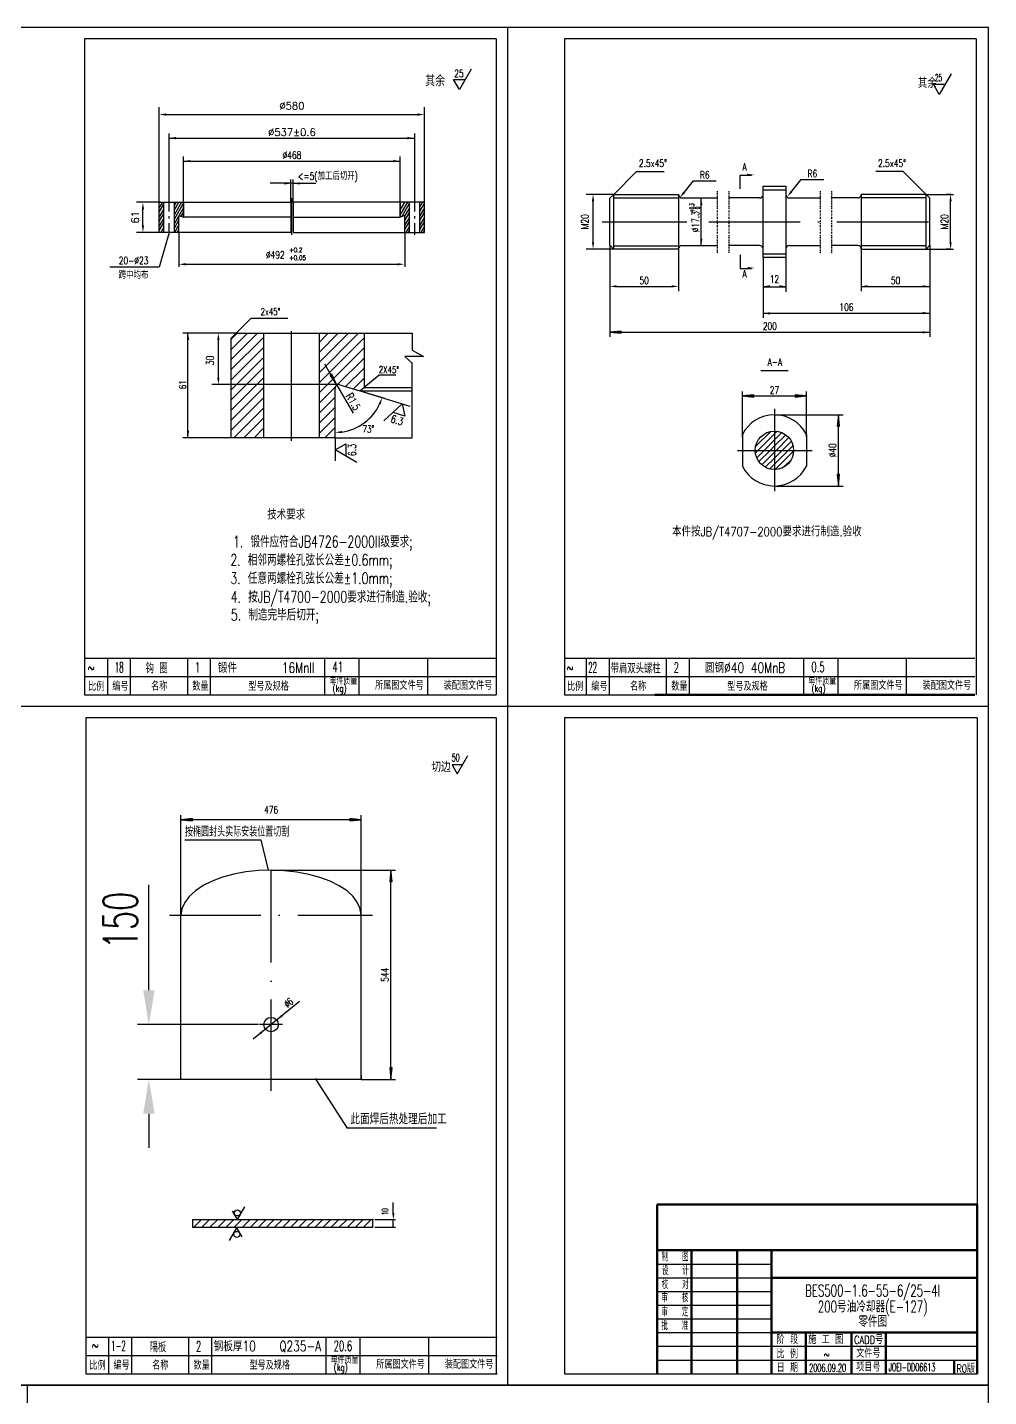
# Model space of a CAD drawing. Extents: x 1146 to 4564, y 131 to 1670.
# Drawn here: x 2790 to 3210, y 1071 to 1670 of the extents above; entities that cross this region are included whole.
import ezdxf
from ezdxf.enums import TextEntityAlignment as Align

# ---------------------------------------------------------------- set-up
doc = ezdxf.new("R2010")
doc.units = 0
doc.header["$LTSCALE"] = 2
doc.header["$MEASUREMENT"] = 0
for name, pattern in [('ACAD_ISO04W100', [30.5, 24, -3, 0.5, -3]), ('CENTER', [6.25, 5, -0.5, 0.25, -0.5]), ('DASHDOT-S', [14, 10, -2, 0, -2]), ('DIVIDE2', [0.625, 0.25, -0.125, 0, -0.125, 0, -0.125])]:
    doc.linetypes.add(name, pattern=pattern)
doc.layers.get('0').update_dxf_attribs({"linetype": 'CONTINUOUS'})
doc.layers.get('DEFPOINTS').update_dxf_attribs({"linetype": 'CONTINUOUS'})
for name, color, linetype in [('1', 2, 'CONTINUOUS'), ('2', 4, 'CONTINUOUS'), ('4', 2, 'CENTER'), ('文字', 7, 'CONTINUOUS'), ('文字层', 7, 'CONTINUOUS'), ('粗线', 3, 'CONTINUOUS'), ('细线', 7, 'CONTINUOUS')]:
    doc.layers.add(name, color=color, linetype=linetype)
doc.layers.add('粗线层', color=3, linetype='CONTINUOUS', lineweight=50)
doc.styles.add('HZ', font='TXT.shx', dxfattribs={"width": 0.65, "bigfont": 'HZTXT.shx'})
doc.styles.add('HZTXT', font='txt.shx', dxfattribs={"bigfont": 'hztxt'})
doc.styles.add('ROMANS', font='romans', dxfattribs={"width": 0.6})
doc.styles.get("Standard").update_dxf_attribs({"font": 'txt.shx', "width": 0.65})
doc.dimstyles.get("Standard").update_dxf_attribs({"dimscale": 5, "dimtxt": 3, "dimasz": 3, "dimexe": 1, "dimexo": 0, "dimgap": 1, "dimtad": 1, "dimdec": 0, "dimzin": 0, "dimdsep": 46, "dimtxsty": 'HZ', "dimcen": 0.09, "dimadec": 0, "dimazin": 0, "dimtfac": 1, "dimtdec": 0, "dimtofl": 0, "dimtmove": 0, "dimatfit": 3, "dimfxl": 0, "dimtolj": 1, "dimtzin": 0, "dimarcsym": 0})

# ---------------------------------------------------------------- blocks, each defined once
blk = doc.blocks.new('*D2')
at = {"color": 0, "linetype": 'Continuous', "lineweight": -2}
for p, q in [((2842.84, 1248.79), (2842.84, 1294.91)), ((2890.72, 1233.79), (2837.84, 1233.79)), ((2856.88, 1209.8), (2837.84, 1209.8)), ((2842.84, 1194.8), (2842.84, 1179.8))]:
    blk.add_line(p, q, dxfattribs=at)
at = {"color": 0, "linetype": 'Continuous'}
for points in [[(2840.34, 1248.79), (2845.34, 1248.79), (2842.84, 1233.79)], [(2840.34, 1194.8), (2845.34, 1194.8), (2842.84, 1209.8)]]:
    blk.add_solid(points, dxfattribs=at)
at = {"layer": 'DEFPOINTS', "color": 0, "linetype": 'Continuous'}
for p in [(2842.84, 1233.79), (2890.72, 1233.79), (2856.88, 1209.8)]:
    blk.add_point(p, dxfattribs=at)
at = {"color": 0, "linetype": 'Continuous', "insert": (2830.34, 1279.35), "char_height": 15, "attachment_point": 5, "rotation": 90, "style": 'HZ'}
blk.add_mtext('\\A1;150', dxfattribs=at)

msp = doc.modelspace()

# ---------------------------------------------------------------- linework, layer by layer
at = {"color": 7, "linetype": 'Continuous'}
for p, q in [((3210.19, 1670.03), (2369.19, 1670.03)), ((2999.69, 1670.03), (2999.69, 1076.03)), ((3210.19, 1076.03), (3210.19, 1670.03)), ((3076.97, 1597.82), (3081.15, 1602.94)), ((3124.07, 1598.35), (3128.25, 1603.47)), ((2936.92, 1512.45), (2943.61, 1518.06)), ((2943.61, 1518.06), (2950.91, 1518.06)), ((3108.26, 1486.61), (3114.89, 1493.23)), ((3109.3, 1484.99), (3116.5, 1492.2)), ((3116.5, 1492.2), (3117.62, 1493.32)), ((3116.5, 1489.55), (3119.71, 1492.76)), ((3116.5, 1486.9), (3121.42, 1491.81)), ((3111.95, 1484.99), (3116.5, 1489.55)), ((3114.6, 1484.99), (3116.5, 1486.9)), ((3117.25, 1484.99), (3122.81, 1490.55)), ((3119.9, 1484.99), (3123.9, 1488.98)), ((3122.56, 1484.99), (3124.64, 1487.08)), ((3108.18, 1483.87), (3109.3, 1484.99)), ((3108.74, 1481.78), (3111.95, 1484.99)), ((3109.69, 1480.08), (3114.6, 1484.99)), ((3110.95, 1478.69), (3116.5, 1484.24)), ((3112.51, 1477.6), (3116.5, 1481.59)), ((3116.5, 1484.24), (3117.25, 1484.99)), ((3116.5, 1481.59), (3119.9, 1484.99)), ((3116.5, 1478.94), (3122.56, 1484.99)), ((3116.81, 1476.6), (3124.9, 1484.68)), ((3120.43, 1477.57), (3123.93, 1481.06)), ((3114.42, 1476.85), (3116.5, 1478.94)), ((2394.19, 1373.03), (3210.19, 1373.03)), ((2982.25, 1351.28), (2977.75, 1343.49)), ((2982.25, 1351.28), (2977.75, 1343.49)), ((2982.25, 1351.28), (2977.75, 1343.49)), ((2980, 1347.39), (2975.5, 1347.39)), ((2980, 1347.39), (2975.5, 1347.39)), ((2980, 1347.39), (2975.5, 1347.39)), ((2975.5, 1347.39), (2977.75, 1343.49)), ((2975.5, 1347.39), (2977.75, 1343.49)), ((2975.5, 1347.39), (2977.75, 1343.49)), ((2858.63, 1314.59), (2891.8, 1314.59)), ((2891.8, 1314.59), (2894.99, 1301.27)), ((2908.73, 1243.86), (2888.5, 1227.47)), ((2896.21, 1233.79), (2896.39, 1233.79)), ((2896.3, 1233.7), (2896.3, 1233.88)), ((2915.56, 1210.26), (2929.64, 1188.52)), ((2968.7, 1188.52), (2929.64, 1188.52)), ((2879.25, 1152.34), (2881.5, 1148.44)), ((2884.71, 1154), (2881.5, 1148.44)), ((2862.5, 1145.1), (2865.88, 1148.47)), ((2866.04, 1145.1), (2869.41, 1148.47)), ((2869.57, 1145.1), (2872.95, 1148.47)), ((2873.11, 1145.1), (2876.48, 1148.47)), ((2876.64, 1145.1), (2880.02, 1148.47)), ((2878.16, 1139.34), (2881.37, 1144.9)), ((2880.18, 1145.1), (2883.56, 1148.47)), ((2883.62, 1141), (2881.37, 1144.9)), ((2883.72, 1145.1), (2887.09, 1148.47)), ((2887.25, 1145.1), (2890.63, 1148.47)), ((2890.79, 1145.1), (2894.16, 1148.47)), ((2894.32, 1145.1), (2897.7, 1148.47)), ((2897.86, 1145.1), (2901.23, 1148.47)), ((2901.39, 1145.1), (2904.77, 1148.47)), ((2904.93, 1145.1), (2908.3, 1148.47)), ((2908.46, 1145.1), (2911.84, 1148.47)), ((2912, 1145.1), (2915.38, 1148.47)), ((2915.54, 1145.1), (2918.91, 1148.47)), ((2919.07, 1145.1), (2922.45, 1148.47)), ((2922.61, 1145.1), (2925.98, 1148.47)), ((2926.14, 1145.1), (2929.52, 1148.47)), ((2929.68, 1145.1), (2933.05, 1148.47)), ((2933.21, 1145.1), (2936.59, 1148.47)), ((2936.75, 1145.1), (2940.12, 1148.47)), ((2940.28, 1145.1), (2940.76, 1145.58)), ((3065.19, 1129.03), (3115.19, 1129.03)), ((3065.19, 1123.03), (3115.19, 1123.03)), ((3065.19, 1117.03), (3115.19, 1117.03)), ((3065.19, 1111.03), (3115.19, 1111.03)), ((3065.19, 1105.03), (3115.19, 1105.03)), ((3065.19, 1099.03), (3115.19, 1099.03)), ((3065.19, 1093.03), (3100.19, 1093.03)), ((3100.19, 1093.03), (3205.19, 1093.03)), ((3065.19, 1087.03), (3205.19, 1087.03)), ((3210.19, 1076.03), (2369.19, 1076.03)), ((2369.19, 1076.03), (3210.19, 1076.03)), ((3210.19, 482.03), (3210.19, 1076.03))]:
    msp.add_line(p, q, dxfattribs=at)
at = {"color": 3, "linetype": 'Continuous'}
for p, q in [((2994.69, 1665.03), (2814.69, 1665.03)), ((2994.69, 1665.03), (2994.69, 1378.03)), ((3204.69, 1665.03), (3024.69, 1665.03)), ((2994.69, 1368.03), (2815.19, 1368.03)), ((2994.69, 1368.03), (2815.19, 1368.03)), ((2994.69, 1368.03), (2994.69, 1081.03)), ((3205.19, 1368.03), (3024.69, 1368.03)), ((3205.19, 1368.03), (3024.69, 1368.03)), ((2789.69, 1061.03), (2789.69, 1076.03))]:
    msp.add_line(p, q, dxfattribs=at)
at = {"color": 0, "linetype": 'ByBlock'}
for p, q in [((2850.34, 1631.9), (2960.34, 1631.9)), ((3037.15, 1576.03), (3037.15, 1593.95)), ((3193.68, 1596.95), (3191.55, 1596.95)), ((3193.55, 1576.03), (3193.55, 1593.95)), ((2840.23, 1583.36), (2840.23, 1590.42)), ((3193.68, 1573.03), (3191.55, 1573.03)), ((2859.05, 1566.39), (2951.63, 1566.39)), ((3047.51, 1556.73), (3071.51, 1556.73)), ((2873.24, 1516.82), (2873.24, 1533.27)), ((2949.77, 1154.1), (2949.77, 1155.97)), ((2949.77, 1154.1), (2949.77, 1155.97)), ((2949.77, 1151.29), (2949.77, 1154.1)), ((2941.7, 1148.47), (2950.71, 1148.47)), ((2941.7, 1145.1), (2950.71, 1145.1)), ((2949.77, 1145.1), (2949.77, 1148.47))]:
    msp.add_line(p, q, dxfattribs=at)
at = {"color": 1, "linetype": 'ACAD_ISO04W100'}
for p, q in [((2905.41, 1579.34), (2905.41, 1595.28)), ((2905.28, 1489.2), (2905.28, 1539.49))]:
    msp.add_line(p, q, dxfattribs=at)
at = {"color": 1, "linetype": 'DASHDOT-S', "ltscale": 2}
for p, q in [((3041.2, 1584.99), (3078.18, 1584.99)), ((3087.74, 1584.99), (3186.5, 1584.99)), ((3116.5, 1503.09), (3116.5, 1467.11)), ((3100.38, 1484.99), (3132.96, 1484.99)), ((2896.3, 1204.8), (2896.3, 1306.31)), ((2851.88, 1281.61), (2940.72, 1281.61))]:
    msp.add_line(p, q, dxfattribs=at)
at = {"color": 0}
for p, q in [((2878.88, 1524.73), (2890.35, 1536.2)), ((2878.88, 1529.15), (2885.93, 1536.2)), ((2878.88, 1533.57), (2881.51, 1536.2)), ((2878.88, 1520.31), (2893.14, 1534.57)), ((2917.43, 1519.08), (2934.54, 1536.2)), ((2917.43, 1532.34), (2921.29, 1536.2)), ((2917.43, 1527.92), (2925.71, 1536.2)), ((2917.43, 1523.5), (2930.12, 1536.2)), ((2917.43, 1514.66), (2936.96, 1534.2)), ((2878.88, 1515.89), (2893.14, 1530.15)), ((2917.43, 1510.24), (2936.96, 1529.78)), ((2878.88, 1511.47), (2893.14, 1525.73)), ((2925.21, 1513.6), (2936.96, 1525.36)), ((2878.88, 1507.05), (2893.14, 1521.31)), ((2878.88, 1502.63), (2893.14, 1516.89)), ((2928.92, 1512.89), (2936.96, 1520.94)), ((2932.3, 1511.86), (2936.96, 1516.52)), ((2878.88, 1498.21), (2893.14, 1512.47)), ((2917.43, 1505.82), (2924.44, 1512.83)), ((2878.88, 1493.79), (2893.14, 1508.05)), ((2880.03, 1490.52), (2893.14, 1503.63)), ((2917.43, 1501.4), (2924.29, 1508.27)), ((2917.43, 1496.98), (2924.29, 1503.85)), ((2884.44, 1490.52), (2893.14, 1499.21)), ((2917.43, 1492.56), (2924.29, 1499.43)), ((2888.86, 1490.52), (2893.14, 1494.79)), ((2919.8, 1490.52), (2924.29, 1495.01))]:
    msp.add_line(p, q, dxfattribs=at)
at = {"color": 4, "linetype": 'Continuous'}
for p, q in [((2861.92, 1148.47), (2940.76, 1148.47)), ((2861.92, 1148.47), (2861.92, 1145.1)), ((2861.92, 1145.1), (2940.76, 1145.1)), ((2940.76, 1145.1), (2940.76, 1148.47))]:
    msp.add_line(p, q, dxfattribs=at)
msp.add_circle((2896.3, 1233.79), 3.15, dxfattribs=at)
at = {"color": 7, "linetype": 'Continuous'}
for centre in [(2881.56, 1151.39), (2881.31, 1141.96)]:
    msp.add_circle(centre, 1.34, dxfattribs=at)
at = {"color": 0, "linetype": 'ByBlock'}
msp.add_arc((2924.29, 1514.31), 21.51, 277.99847, 335.00476, dxfattribs=at)
at = {"color": 4, "linetype": 'Continuous'}
msp.add_point((2940.76, 1148.47), dxfattribs=at)
msp.add_point((2940.76, 1148.47), dxfattribs=at)
at = {"color": 0, "linetype": 'ByBlock'}
for points in [[(2850.34, 1632.4), (2850.34, 1631.4), (2847.34, 1631.9)], [(2960.34, 1632.4), (2960.34, 1631.4), (2963.34, 1631.9)], [(2854.64, 1622.09), (2854.64, 1621.09), (2851.64, 1621.59)], [(2955.93, 1622.09), (2955.93, 1621.09), (2958.93, 1621.59)], [(2860.99, 1612.01), (2860.99, 1611.01), (2857.99, 1611.51)], [(2949.72, 1612.01), (2949.72, 1611.01), (2952.72, 1611.51)], [(3104.66, 1606), (3104.66, 1605), (3107.66, 1605.5)], [(2902.05, 1602.27), (2902.05, 1601.27), (2905.05, 1601.77)], [(2908.83, 1602.27), (2908.83, 1601.27), (2905.83, 1601.77)], [(2839.73, 1590.42), (2840.73, 1590.42), (2840.23, 1593.42)], [(3036.65, 1593.95), (3037.65, 1593.95), (3037.15, 1596.95)], [(3084.01, 1592.11), (3085.01, 1592.11), (3084.51, 1595.11)], [(3193.05, 1593.95), (3194.05, 1593.95), (3193.55, 1596.95)], [(2839.73, 1583.36), (2840.73, 1583.36), (2840.23, 1580.36)], [(3036.65, 1576.03), (3037.65, 1576.03), (3037.15, 1573.03)], [(3084.01, 1577.6), (3085.01, 1577.6), (3084.51, 1574.6)], [(3193.05, 1576.03), (3194.05, 1576.03), (3193.55, 1573.03)], [(2859.05, 1566.89), (2859.05, 1565.89), (2856.05, 1566.39)], [(2951.63, 1566.89), (2951.63, 1565.89), (2954.63, 1566.39)], [(3104.8, 1565.25), (3104.8, 1564.25), (3107.8, 1564.75)], [(3047.51, 1557.23), (3047.51, 1556.23), (3044.51, 1556.73)], [(3071.51, 1557.23), (3071.51, 1556.23), (3074.51, 1556.73)], [(3114.48, 1557.23), (3114.48, 1556.23), (3111.48, 1556.73)], [(3118.61, 1557.23), (3118.61, 1556.23), (3121.61, 1556.73)], [(3157.24, 1557.23), (3157.24, 1556.23), (3154.24, 1556.73)], [(3181.37, 1557.23), (3181.37, 1556.23), (3184.37, 1556.73)], [(3181.37, 1545.53), (3181.37, 1544.53), (3184.37, 1545.03)], [(3114.48, 1545.4), (3114.48, 1544.4), (3111.48, 1544.9)], [(2859.48, 1533.27), (2860.48, 1533.27), (2859.98, 1536.27)], [(2872.74, 1533.27), (2873.74, 1533.27), (2873.24, 1536.27)], [(3181.24, 1537.12), (3181.24, 1536.12), (3184.24, 1536.62)], [(2872.74, 1516.82), (2873.74, 1516.82), (2873.24, 1513.82)], [(2943.32, 1505.4), (2944.25, 1505.04), (2944.86, 1508.02)], [(2859.48, 1493.65), (2860.48, 1493.65), (2859.98, 1490.65)], [(2927.32, 1492.51), (2927.25, 1493.51), (2924.29, 1492.8)], [(2949.3, 1151.29), (2950.24, 1151.29), (2949.77, 1148.47)]]:
    msp.add_solid(points, dxfattribs=at)
at = {"color": 7, "linetype": 'Continuous'}
for points in [[(3077.36, 1597.51), (3075.07, 1595.5), (3076.58, 1598.14)], [(3124.46, 1598.03), (3122.17, 1596.03), (3123.68, 1598.67)], [(2900.76, 1238.05), (2901.39, 1237.27), (2898.74, 1235.77)], [(2891.83, 1229.53), (2891.2, 1230.3), (2893.85, 1231.8)]]:
    msp.add_solid(points, dxfattribs=at)
at = {"layer": '1'}
for p, q in [((2976.1, 1647.3), (2981.27, 1647.3)), ((2978.68, 1642.82), (2976.1, 1647.3)), ((2983.86, 1651.78), (2978.68, 1642.82)), ((3193.77, 1649.64), (3188.59, 1640.68)), ((3186.01, 1645.16), (3191.18, 1645.16)), ((3188.59, 1640.68), (3186.01, 1645.16)), ((3046.2, 1596.99), (3056.2, 1606.99)), ((3056.2, 1606.99), (3068.2, 1606.99)), ((3101.5, 1605.39), (3106.5, 1605.39)), ((3172.8, 1606.99), (3160.8, 1606.99)), ((3182.8, 1596.99), (3172.8, 1606.99)), ((3081.01, 1602.92), (3091.01, 1602.92)), ((3128.11, 1603.44), (3138.11, 1603.44)), ((3046.2, 1596.99), (3034.2, 1596.99)), ((3046.2, 1595.49), (3074.5, 1595.49)), ((3076.5, 1595.39), (3086.5, 1595.39)), ((3084.5, 1574.59), (3084.5, 1595.39)), ((3182.8, 1595.49), (3154.5, 1595.49)), ((3182.8, 1596.99), (3194.8, 1596.99)), ((3091.5, 1585.49), (3091.5, 1584.99)), ((3091.5, 1584.49), (3091.5, 1583.99)), ((3096.5, 1585.49), (3096.5, 1584.99)), ((3096.5, 1584.49), (3096.5, 1583.99)), ((3136.5, 1585.49), (3136.5, 1584.99)), ((3136.5, 1584.49), (3136.5, 1583.99)), ((3141.5, 1585.49), (3141.5, 1584.99)), ((3141.5, 1584.49), (3141.5, 1583.99)), ((3046.2, 1572.99), (3034.2, 1572.99)), ((3044.5, 1574.69), (3044.5, 1534.69)), ((3044.5, 1574.69), (3044.5, 1554.69)), ((3046.2, 1574.49), (3074.5, 1574.49)), ((3074.5, 1574.69), (3074.5, 1554.69)), ((3076.5, 1574.59), (3086.5, 1574.59)), ((3111.5, 1569.39), (3111.5, 1542.99)), ((3111.5, 1569.39), (3111.5, 1554.39)), ((3121.5, 1569.39), (3121.5, 1554.39)), ((3154.5, 1574.69), (3154.5, 1554.69)), ((3182.8, 1574.49), (3154.5, 1574.49)), ((3182.8, 1572.99), (3194.8, 1572.99)), ((3184.5, 1574.69), (3184.5, 1534.69)), ((3184.5, 1574.69), (3184.5, 1554.69)), ((3184.5, 1572.99), (3184.5, 1542.99)), ((3101.5, 1564.59), (3106.5, 1564.59)), ((3111.5, 1556.52), (3121.5, 1556.52)), ((3154.5, 1556.69), (3184.5, 1556.69)), ((2880.99, 1536.2), (2887.61, 1542.82)), ((2887.61, 1542.82), (2903.64, 1542.82)), ((3111.5, 1544.99), (3184.5, 1544.99)), ((2880.99, 1536.2), (2857.76, 1536.2)), ((2859.87, 1490.52), (2859.87, 1536.2)), ((2958.08, 1536.2), (2958.08, 1528.86)), ((3049.5, 1537.19), (3044.5, 1536.69)), ((3044.5, 1536.69), (3184.5, 1536.69)), ((3044.5, 1536.69), (3049.5, 1536.19)), ((3049.5, 1536.19), (3049.5, 1537.19)), ((2958.08, 1528.86), (2962.95, 1525.99)), ((2925.08, 1513.54), (2919.8, 1522.68)), ((2962.95, 1525.99), (2954.75, 1525.99)), ((2954.75, 1525.99), (2958.08, 1523.12)), ((2958.08, 1490.52), (2958.08, 1523.12)), ((2922.9, 1518.37), (2921.98, 1517.85)), ((2921.98, 1517.85), (2925.08, 1513.54)), ((2925.08, 1513.54), (2922.9, 1518.37)), ((3110.5, 1519.99), (3122.5, 1519.99)), ((2925.87, 1513.75), (2870.43, 1513.75)), ((2925.08, 1513.54), (2932.21, 1501.19)), ((2946.02, 1507.63), (2934.39, 1511.21)), ((2937, 1510.42), (2957.03, 1504.3)), ((3102.5, 1490.77), (3102.5, 1510.77)), ((3130.5, 1490.77), (3130.5, 1510.77)), ((2945.65, 1497.89), (2953.65, 1505.33)), ((2953.65, 1505.33), (2954.87, 1500.01)), ((3107.5, 1509.27), (3102.5, 1508.77)), ((3102.5, 1508.77), (3130.5, 1508.77)), ((3102.5, 1508.77), (3107.5, 1508.27)), ((3107.5, 1508.27), (3107.5, 1509.27)), ((3125.5, 1509.27), (3125.5, 1508.27)), ((3130.5, 1508.77), (3125.5, 1509.27)), ((3125.5, 1508.27), (3130.5, 1508.77)), ((2954.87, 1500.01), (2949.65, 1501.61)), ((3116.5, 1500.59), (3146.5, 1500.59)), ((3144.5, 1500.59), (3144, 1495.59)), ((3144.5, 1469.39), (3144.5, 1500.59)), ((3145, 1495.59), (3144.5, 1500.59)), ((3144, 1495.59), (3145, 1495.59)), ((2878.88, 1490.52), (2857.76, 1490.52)), ((2924.29, 1490.52), (2924.29, 1480.38)), ((2924.29, 1485.16), (2929.02, 1487.89)), ((2929.02, 1487.89), (2929.02, 1482.42)), ((2933.75, 1479.69), (2924.29, 1485.16)), ((3144, 1474.39), (3144.5, 1469.39)), ((3145, 1474.39), (3144, 1474.39)), ((3144.5, 1469.39), (3145, 1474.39)), ((3116.5, 1469.39), (3146.5, 1469.39)), ((2856.88, 1281.61), (2856.88, 1325.39)), ((2861.88, 1323.89), (2856.88, 1323.39)), ((2861.88, 1322.89), (2861.88, 1323.89)), ((2930.72, 1323.89), (2930.72, 1322.89)), ((2935.72, 1323.39), (2930.72, 1323.89)), ((2935.72, 1281.61), (2935.72, 1325.39)), ((2935.72, 1323.39), (2856.88, 1323.39)), ((2856.88, 1323.39), (2861.88, 1322.89)), ((2930.72, 1322.89), (2935.72, 1323.39)), ((2896.3, 1301.31), (2950.72, 1301.31)), ((2948.72, 1301.31), (2948.22, 1296.31)), ((2948.72, 1209.8), (2948.72, 1301.31)), ((2949.22, 1296.31), (2948.72, 1301.31)), ((2948.22, 1296.31), (2949.22, 1296.31)), ((2949.22, 1214.8), (2948.22, 1214.8)), ((2948.22, 1214.8), (2948.72, 1209.8)), ((2948.72, 1209.8), (2949.22, 1214.8)), ((2935.72, 1209.8), (2950.72, 1209.8))]:
    msp.add_line(p, q, dxfattribs=at)
at = {"layer": '1', "color": 7}
for p, q in [((2847.41, 1593.14), (2847.41, 1635.14)), ((2963.41, 1593.14), (2963.41, 1635.14)), ((2851.71, 1593.54), (2851.71, 1623.54)), ((2959.11, 1593.54), (2959.11, 1623.54)), ((2851.71, 1621.54), (2959.11, 1621.54)), ((2858.01, 1593.54), (2858.01, 1613.54)), ((2858.01, 1611.54), (2952.81, 1611.54)), ((2952.81, 1593.54), (2952.81, 1613.54)), ((2905.88, 1601.84), (2895.88, 1601.84)), ((2904.91, 1593.54), (2904.91, 1603.54)), ((2905.91, 1593.54), (2905.91, 1603.54)), ((2905.91, 1601.84), (2915.91, 1601.84)), ((2847.81, 1593.54), (2837.41, 1593.54)), ((2848.77, 1593.54), (2847.41, 1591.17)), ((2857.11, 1593.54), (2854, 1588.16)), ((2854, 1590.16), (2855.95, 1593.54)), ((2854.8, 1593.54), (2854, 1592.16)), ((2952.8, 1590.13), (2954.77, 1593.54)), ((2955.92, 1593.53), (2952.8, 1588.13)), ((2962.55, 1593.54), (2961.41, 1591.55)), ((2847.41, 1589.17), (2849.41, 1592.63)), ((2849.41, 1590.63), (2847.41, 1587.17)), ((2847.41, 1585.17), (2849.41, 1588.63)), ((2854, 1586.16), (2858, 1593.09)), ((2858, 1591.09), (2854, 1584.16)), ((2857, 1587.34), (2858, 1589.09)), ((2953.43, 1587.22), (2956.8, 1593.06)), ((2956.8, 1591.06), (2954.72, 1587.45)), ((2954.8, 1585.6), (2956.8, 1589.06)), ((2961.41, 1589.55), (2963.41, 1593.02)), ((2963.41, 1591.02), (2961.41, 1587.55)), ((2961.41, 1585.55), (2963.41, 1589.02)), ((2849.41, 1586.63), (2847.41, 1583.17)), ((2847.41, 1581.17), (2849.41, 1584.63)), ((2849.41, 1582.63), (2848.08, 1580.34)), ((2854, 1582.16), (2856.01, 1585.62)), ((2856, 1583.62), (2854.11, 1580.34)), ((2855.26, 1580.34), (2856, 1581.62)), ((2858, 1587.08), (2857.98, 1587.04)), ((2956.8, 1587.06), (2954.8, 1583.6)), ((2954.81, 1581.6), (2956.8, 1585.06)), ((2956.8, 1583.06), (2955.23, 1580.33)), ((2963.41, 1587.02), (2961.41, 1583.55)), ((2961.41, 1581.55), (2963.41, 1585.02)), ((2963.41, 1583.02), (2961.86, 1580.34)), ((2847.41, 1580.34), (2837.41, 1580.34)), ((2851.71, 1580.34), (2847.41, 1565.14)), ((2849.24, 1580.34), (2849.41, 1580.63)), ((2856.01, 1580.34), (2856.01, 1565.34)), ((2954.81, 1580.34), (2954.81, 1565.34)), ((2956.38, 1580.33), (2956.81, 1581.06)), ((2963.01, 1580.34), (2963.41, 1581.02)), ((2847.41, 1565.14), (2825.81, 1565.14))]:
    msp.add_line(p, q, dxfattribs=at)
at = {"layer": '1', "color": 2, "linetype": 'DIVIDE2'}
for p, q in [((3091.5, 1598.39), (3091.5, 1585.99)), ((3096.5, 1598.39), (3096.5, 1585.99)), ((3136.5, 1598.39), (3136.5, 1585.99)), ((3141.5, 1598.39), (3141.5, 1585.99)), ((3091.5, 1583.49), (3091.5, 1571.09)), ((3096.5, 1583.49), (3096.5, 1571.09)), ((3136.5, 1583.49), (3136.5, 1571.09)), ((3141.5, 1583.49), (3141.5, 1571.09))]:
    msp.add_line(p, q, dxfattribs=at)
at = {"layer": '1'}
for points in [[(2856.88, 1323.39), (2861.88, 1322.89), (2861.88, 1323.89), (2856.88, 1323.39)], [(2935.72, 1323.39), (2930.72, 1323.89), (2930.72, 1322.89), (2935.72, 1323.39)], [(2948.72, 1301.31), (2948.22, 1296.31), (2949.22, 1296.31), (2948.72, 1301.31)], [(2948.72, 1209.8), (2949.22, 1214.8), (2948.22, 1214.8), (2948.72, 1209.8)]]:
    msp.add_solid(points, dxfattribs=at)
at = {"layer": '2'}
for p, q in [((3101.5, 1599.39), (3101.5, 1605.39)), ((3111.5, 1569.39), (3111.5, 1600.59)), ((3111.5, 1600.59), (3121.5, 1600.59)), ((3121.5, 1600.59), (3121.5, 1569.39)), ((3044.5, 1595.29), (3046.2, 1596.99)), ((3044.5, 1574.69), (3044.5, 1595.29)), ((3046.2, 1572.99), (3046.2, 1596.99)), ((3046.2, 1596.99), (3074.5, 1596.99)), ((3074.5, 1596.99), (3074.5, 1572.99)), ((3076, 1595.39), (3091.5, 1595.39)), ((3110, 1595.39), (3096.5, 1595.39)), ((3111.5, 1598.99), (3121.5, 1598.99)), ((3123, 1595.39), (3136.5, 1595.39)), ((3153, 1595.39), (3141.5, 1595.39)), ((3154.5, 1596.99), (3154.5, 1572.99)), ((3182.8, 1596.99), (3154.5, 1596.99)), ((3184.5, 1595.29), (3182.8, 1596.99)), ((3182.8, 1572.99), (3182.8, 1596.99)), ((3184.5, 1574.69), (3184.5, 1595.29)), ((3046.2, 1572.99), (3044.5, 1574.69)), ((3074.5, 1572.99), (3046.2, 1572.99)), ((3076, 1574.59), (3091.5, 1574.59)), ((3110, 1574.59), (3096.5, 1574.59)), ((3101.5, 1570.59), (3101.5, 1564.59)), ((3111.5, 1570.99), (3121.5, 1570.99)), ((3121.5, 1569.39), (3111.5, 1569.39)), ((3123, 1574.59), (3136.5, 1574.59)), ((3153, 1574.59), (3141.5, 1574.59)), ((3154.5, 1572.99), (3182.8, 1572.99)), ((3182.8, 1572.99), (3184.5, 1574.69)), ((2878.88, 1534.08), (2880.99, 1536.2)), ((2878.88, 1490.52), (2878.88, 1534.08)), ((2880.99, 1536.2), (2893.14, 1536.2)), ((2893.14, 1490.52), (2893.14, 1536.2)), ((2893.14, 1536.2), (2917.43, 1536.2)), ((2917.43, 1536.2), (2936.96, 1536.2)), ((2917.43, 1490.52), (2917.43, 1536.2)), ((2917.43, 1490.52), (2917.43, 1536.2)), ((2936.96, 1536.2), (2958.08, 1536.2)), ((2936.96, 1536.2), (2936.96, 1512.43)), ((2924.29, 1490.52), (2924.29, 1512.17)), ((2926.34, 1513.68), (2935.05, 1511.02)), ((2935.05, 1511.02), (2936.96, 1512.43)), ((2935.19, 1510.96), (2958.08, 1510.96)), ((2937.08, 1512.5), (2958.08, 1512.5)), ((3102.5, 1491.87), (3102.5, 1478.11)), ((3130.5, 1491.87), (3130.5, 1478.11)), ((2893.14, 1490.52), (2878.88, 1490.52)), ((2917.43, 1490.52), (2893.14, 1490.52)), ((2924.29, 1490.52), (2917.43, 1490.52)), ((2924.29, 1490.52), (2917.43, 1490.52)), ((2924.29, 1490.52), (2958.08, 1490.52)), ((2885.3, 1300.54), (2880.03, 1299.56)), ((2890.8, 1301.12), (2885.3, 1300.54)), ((2896.41, 1301.31), (2890.8, 1301.12)), ((2902.01, 1301.11), (2896.41, 1301.31)), ((2907.5, 1300.5), (2902.01, 1301.11)), ((2912.76, 1299.51), (2907.5, 1300.5)), ((2866.59, 1294.57), (2863.21, 1292.32)), ((2870.58, 1296.55), (2866.59, 1294.57)), ((2875.09, 1298.22), (2870.58, 1296.55)), ((2880.03, 1299.56), (2875.09, 1298.22)), ((2917.69, 1298.15), (2912.76, 1299.51)), ((2922.18, 1296.46), (2917.69, 1298.15)), ((2926.15, 1294.47), (2922.18, 1296.46)), ((2929.51, 1292.22), (2926.15, 1294.47)), ((2860.5, 1289.86), (2858.51, 1287.23)), ((2863.21, 1292.32), (2860.5, 1289.86)), ((2932.19, 1289.75), (2929.51, 1292.22)), ((2934.14, 1287.11), (2932.19, 1289.75)), ((2857.3, 1284.49), (2856.88, 1281.69)), ((2858.51, 1287.23), (2857.3, 1284.49)), ((2935.33, 1284.36), (2934.14, 1287.11)), ((2935.72, 1281.56), (2935.33, 1284.36)), ((2856.88, 1209.8), (2856.88, 1281.61)), ((2935.72, 1209.8), (2935.72, 1281.61)), ((2856.88, 1209.8), (2856.88, 1211.47)), ((2935.72, 1211.47), (2935.72, 1209.8)), ((2935.72, 1209.8), (2856.88, 1209.8))]:
    msp.add_line(p, q, dxfattribs=at)
at = {"layer": '2', "color": 7}
for p, q in [((2847.41, 1593.14), (2847.81, 1593.54)), ((2849.41, 1580.34), (2849.41, 1593.54)), ((2854.01, 1580.34), (2854.01, 1593.54)), ((2854.01, 1580.34), (2854.01, 1593.54)), ((2858.01, 1587.03), (2858.01, 1593.54)), ((2952.81, 1587.03), (2952.81, 1593.54)), ((2956.81, 1580.34), (2956.81, 1593.54)), ((2961.41, 1580.34), (2961.41, 1593.54)), ((2856.01, 1580.34), (2854.01, 1580.34)), ((2954.81, 1580.34), (2956.81, 1580.34))]:
    msp.add_line(p, q, dxfattribs=at)
at = {"layer": '2', "color": 4, "linetype": 'Continuous'}
for p, q in [((2847.81, 1593.54), (2904.91, 1593.54)), ((2858.01, 1593.54), (2858.01, 1587.03)), ((2904.91, 1593.54), (2904.91, 1580.34)), ((2963.01, 1593.54), (2905.91, 1593.54)), ((2905.91, 1593.54), (2905.91, 1580.34)), ((2952.81, 1593.54), (2952.81, 1587.03)), ((2956.81, 1580.34), (2956.81, 1593.54)), ((2963.41, 1593.14), (2963.01, 1593.54)), ((2847.41, 1580.34), (2847.41, 1593.14)), ((2856.39, 1587.52), (2858.01, 1587.03)), ((2954.42, 1587.52), (2952.81, 1587.03)), ((2963.41, 1580.34), (2963.41, 1593.14)), ((2856.01, 1580.34), (2856.01, 1587.24)), ((2904.91, 1587.03), (2858.01, 1587.03)), ((2905.91, 1587.03), (2952.81, 1587.03)), ((2954.81, 1580.34), (2954.81, 1587.24)), ((2904.91, 1580.34), (2847.41, 1580.34)), ((2905.91, 1580.34), (2963.41, 1580.34))]:
    msp.add_line(p, q, dxfattribs=at)
at = {"layer": '2'}
msp.add_circle((3116.5, 1484.99), 8.4, dxfattribs=at)
for centre, radius, start, end in [((3076, 1596.89), 1.5, 180, 270), ((3110, 1596.89), 1.5, 270, 0), ((3123, 1596.89), 1.5, 180, 270), ((3153, 1596.89), 1.5, 270, 0), ((3076, 1573.09), 1.5, 90, 180), ((3110, 1573.09), 1.5, 0, 90), ((3123, 1573.09), 1.5, 90, 180), ((3153, 1573.09), 1.5, 0, 90), ((2925.87, 1512.17), 1.58, 73, 180), ((3116.5, 1484.99), 15.6, 26.17695, 153.82305), ((3116.5, 1484.99), 15.6, 206.17695, 333.82305)]:
    msp.add_arc(centre, radius, start, end, dxfattribs=at)
at = {"layer": '2', "color": 4, "linetype": 'Continuous'}
for centre, start, end in [((2856.31, 1587.24), 73, 180), ((2954.51, 1587.24), 0, 107)]:
    msp.add_arc(centre, 0.3, start, end, dxfattribs=at)
at = {"layer": '4', "color": 7}
for p, q in [((2851.71, 1589.44), (2851.71, 1594.54)), ((2959.11, 1589.44), (2959.11, 1594.54)), ((2851.71, 1586.44), (2851.71, 1587.44)), ((2959.11, 1586.44), (2959.11, 1587.44)), ((2851.71, 1579.34), (2851.71, 1584.44)), ((2959.11, 1579.34), (2959.11, 1584.44))]:
    msp.add_line(p, q, dxfattribs=at)
at = {"layer": '4'}
msp.add_line((2901.23, 1233.79), (2890.72, 1233.79), dxfattribs=at)
at = {"layer": 'DEFPOINTS', "color": 0, "linetype": 'ByBlock'}
for p in [(3193.55, 1596.95), (3193.68, 1596.95), (3193.68, 1573.03), (2924.29, 1512.17), (2937, 1510.42), (2957.03, 1504.3), (2933.15, 1494.71), (2860.21, 1490.65), (2924.29, 1490.52), (2949.77, 1148.47), (2949.77, 1148.47)]:
    msp.add_point(p, dxfattribs=at)
at = {"layer": '粗线'}
for p, q in [((2814.69, 1665.03), (2814.69, 1378.03)), ((2814.69, 1665.03), (2814.69, 1526.53)), ((3024.69, 1665.03), (3024.69, 1378.03)), ((3204.69, 1665.03), (3204.69, 1378.03)), ((2824.69, 1394.03), (2824.69, 1378.03)), ((2834.69, 1394.03), (2834.69, 1378.03)), ((2859.69, 1394.03), (2859.69, 1378.03)), ((2869.69, 1394.03), (2869.69, 1378.03)), ((2919.69, 1394.03), (2919.69, 1378.03)), ((2934.69, 1394.03), (2934.69, 1378.03)), ((2964.69, 1394.03), (2964.69, 1378.03)), ((3034.19, 1394.03), (3034.19, 1378.03)), ((3044.19, 1394.03), (3044.19, 1378.03)), ((3069.19, 1394.03), (3069.19, 1378.03)), ((3079.19, 1394.03), (3079.19, 1378.03)), ((3129.19, 1394.03), (3129.19, 1378.03)), ((3144.19, 1394.03), (3144.19, 1378.03)), ((3174.19, 1394.03), (3174.19, 1378.03)), ((2814.69, 1386.03), (2994.69, 1386.03)), ((3024.69, 1386.03), (3204.19, 1386.03)), ((2814.69, 1378.03), (2994.69, 1378.03)), ((3024.69, 1378.03), (3204.19, 1378.03)), ((2815.19, 1368.03), (2815.19, 1081.03)), ((2815.19, 1368.03), (2815.19, 1229.53)), ((3024.69, 1368.03), (3024.69, 1081.03)), ((3205.19, 1368.03), (3205.19, 1081.03)), ((2825.19, 1097.03), (2825.19, 1081.03)), ((2835.19, 1097.03), (2835.19, 1081.03)), ((2860.19, 1097.03), (2860.19, 1081.03)), ((2870.19, 1097.03), (2870.19, 1081.03)), ((2920.19, 1097.03), (2920.19, 1081.03)), ((2935.19, 1097.03), (2935.19, 1081.03)), ((2965.19, 1097.03), (2965.19, 1081.03)), ((2815.19, 1089.03), (2995.19, 1089.03)), ((2815.19, 1081.03), (2995.19, 1081.03)), ((3024.69, 1081.03), (3205.19, 1081.03))]:
    msp.add_line(p, q, dxfattribs=at)
at = {"layer": '粗线层', "color": 3}
for p, q in [((3064.19, 1378.03), (3204.19, 1378.03)), ((3065.19, 1155.03), (3065.19, 1081.03))]:
    msp.add_line(p, q, dxfattribs=at)
at = {"layer": '粗线层', "color": 3, "linetype": 'Continuous'}
for p, q in [((3204.19, 1378.03), (3064.19, 1378.03)), ((3065.19, 1155.03), (3065.19, 1081.03)), ((3065.19, 1155.03), (3205.19, 1155.03)), ((3205.19, 1135.03), (3065.19, 1135.03)), ((3080.19, 1135.03), (3080.19, 1081.03)), ((3100.19, 1135.03), (3100.19, 1081.03)), ((3115.19, 1135.03), (3115.19, 1081.03)), ((3205.19, 1123.03), (3115.19, 1123.03)), ((3115.19, 1099.03), (3205.19, 1099.03)), ((3130.19, 1099.03), (3130.19, 1081.03)), ((3130.19, 1099.03), (3130.19, 1081.03)), ((3150.19, 1099.03), (3150.19, 1081.03)), ((3165.19, 1099.03), (3165.19, 1081.03)), ((3195.19, 1087.03), (3195.19, 1081.03))]:
    msp.add_line(p, q, dxfattribs=at)
at = {"layer": '粗线层', "linetype": 'Continuous'}
msp.add_line((3205.19, 1155.03), (3205.19, 1081.03), dxfattribs=at)
at = {"layer": '细线'}
for p, q in [((2814.69, 1394.03), (2994.69, 1394.03)), ((3024.69, 1394.03), (3204.19, 1394.03)), ((2815.19, 1097.03), (2995.19, 1097.03))]:
    msp.add_line(p, q, dxfattribs=at)

# ---------------------------------------------------------------- texts
at = {"color": 7, "linetype": 'Continuous'}
for s, height, style, width, p in [('其余', 4, 'HZ', 0.8, (3179.22, 1643.54)), ('+0.2', 2, 'HZ', 0.8, (2904.25, 1571.65)), ('+0.05', 2, 'HZ', 0.8, (2904.25, 1568.26)), ('技术要求', 4, 'HZ', 0.8, (2894.58, 1454.78)), ('本件按JB/T4707-2000要求进行制造.验收', 4, 'HZ', 0.8, (3071.71, 1447.39)), ('1. 锻件应符合JB4726-2000II级要求;', 5, 'HZ', 0.7, (2879.65, 1442.55)), ('2. 相邻两螺栓孔弦长公差%%p0.6mm;', 5, 'HZ', 0.7, (2878.48, 1434.55)), ('3. 任意两螺栓孔弦长公差%%p1.0mm;', 5, 'HZ', 0.7, (2878.48, 1426.55)), ('4. 按JB/T4700-2000要求进行制造.验收;', 5, 'HZ', 0.7, (2878.63, 1418.41)), ('5. 制造完毕后切开;', 5, 'HZ', 0.7, (2878.71, 1410.55)), ('~', 4.5, 'ROMANS', 0.65, (2816.08, 1387.69)), ('18', 4.5, 'HZ', 0.5, (2827.93, 1387.76)), ('1', 4.5, 'HZ', 0.6, (2862.94, 1387.74)), ('41', 4.5, 'HZ', 0.6, (2923.17, 1387.98)), ('~', 4.5, 'ROMANS', 0.65, (3025.58, 1387.69)), ('22', 4.5, 'HZ', 0.5, (3035.03, 1387.76)), ('2', 4.5, 'HZ', 0.6, (3072.44, 1387.74)), ('0.5', 4.5, 'HZ', 0.6, (3132.67, 1387.98)), ('切边', 4.5, 'HZTXT', 0.75, (2966.41, 1344.29)), ('按椭圆封头实际安装位置切割', 4, 'HZTXT', 0.65, (2858.64, 1316.05)), ('此面焊后热处理后加工', 4.792, 'HZ', 0.8, (2930.96, 1190.14)), ('~', 4.5, 'ROMANS', 0.65, (2817.85, 1091.19)), ('1-2', 4.5, 'HZ', 0.5, (2826.36, 1090.99)), ('2', 4.5, 'HZ', 0.6, (2863.44, 1090.74)), ('20.6', 4.5, 'HZ', 0.6, (2923.67, 1090.98))]:
    msp.add_text(s, height=height, dxfattribs=dict(at, style=style, width=width)).set_placement(p)
at = {"color": 7, "linetype": 'Continuous', "style": 'ROMANS', "width": 0.5}
for s, height, p in [('25', 3, (3188.29, 1646.55)), ('50', 3.375, (2977.06, 1348.89))]:
    msp.add_text(s, height=height, dxfattribs=at).set_placement(p, align=Align.CENTER)
at = {"color": 7, "linetype": 'Continuous', "style": 'HZ', "width": 0.6}
for s, p in [('钩 圈', (2846.27, 1389.93)), ('带肩双头螺柱', (3055.77, 1389.93)), ('隔板', (2846.77, 1092.93))]:
    msp.add_text(s, height=4.5, dxfattribs=at).set_placement(p, align=Align.MIDDLE)
at = {"color": 7, "linetype": 'Continuous', "width": 0.65}
msp.add_text('∅6', height=3.2, rotation=39.01446, dxfattribs=at).set_placement((2903.55, 1240.95))
at = {"color": 0, "linetype": 'ByBlock', "style": 'ROMANS', "width": 0.5}
msp.add_text('10', height=2.812, rotation=90, dxfattribs=at).set_placement((2946.16, 1151.93), align=Align.MIDDLE)
at = {"layer": '1', "style": 'HZ', "width": 0.75}
for s, height, p in [('其余', 4.8, (2972.39, 1644.27)), ('25', 3.2, (2980.52, 1648.25))]:
    msp.add_text(s, height=height, dxfattribs=at).set_placement(p, align=Align.RIGHT)
at = {"layer": '1', "color": 7}
for s, p in [('%%c580', (2905.41, 1634.14)), ('%%c537%%P0.6', (2905.41, 1622.54))]:
    msp.add_text(s, height=3.2, dxfattribs=at).set_placement(p, align=Align.CENTER)
at = {"layer": '1', "style": 'HZ', "width": 0.75}
for s, p in [('%%c468', (2905.41, 1612.54)), ('R6', (3086.01, 1603.92)), ('R6', (3133.11, 1604.44)), ('20-%%c23', (2836.14, 1566.42)), ('%%c492', (2898.12, 1568.95)), ('跨中均布', (2836.14, 1560.02)), ('50', (3059.5, 1557.69)), ('12', (3116.5, 1558.31)), ('50', (3169.5, 1557.69)), ('106', (3148, 1545.99)), ('200', (3114.5, 1537.69)), ('27', (3116.5, 1509.77)), ('476', (2896.3, 1326.17))]:
    msp.add_text(s, height=3.2, dxfattribs=at).set_placement(p, align=Align.CENTER)
for s, p in [('2.5x45%%d', (3057.2, 1608.99)), ('2.5x45%%d', (3161.8, 1608.99)), ('<=5(加工后切开)', (2908, 1603.33)), ('A', (3102.5, 1607.39)), ('A', (3102.5, 1560.59)), ('A-A', (3113.5, 1521.99))]:
    msp.add_text(s, height=3.2, dxfattribs=at).set_placement(p)
at = {"layer": '1', "color": 7}
msp.add_text('61', height=3.2, rotation=90, dxfattribs=at).set_placement((2838.41, 1586.94), align=Align.CENTER)
at = {"layer": '1', "style": 'HZ'}
for s, height, width, p in [('M20', 3.2, 0.75, (3035.2, 1584.99)), ('+0.3', 2, 0.5, (3081.36, 1591.05)), ('%%c17.3', 3.2, 0.75, (3083.5, 1584.99)), ('0', 2, 0.5, (3083.83, 1591.05)), ('M20', 3.2, 0.75, (3192.46, 1584.99)), ('%%c40', 3.2, 0.75, (3143.5, 1484.99)), ('544', 3.2, 0.75, (2947.72, 1255.56))]:
    msp.add_text(s, height=height, rotation=90, dxfattribs=dict(at, width=width)).set_placement(p, align=Align.CENTER)
at = {"layer": '1', "width": 0.75}
msp.add_text('2x45%%D', height=3, dxfattribs=at).set_placement((2896.03, 1544.14), align=Align.CENTER)
for s, height, rotation, p in [('30', 3.379, 90, (2871.27, 1524.26)), ('2X45%%D', 3, 358.84669, (2947.8, 1518.76)), ('R1.5', 3.379, 300, (2930.75, 1505.43)), ('73%%D', 3, 358.84669, (2938.8, 1492.87))]:
    msp.add_text(s, height=height, rotation=rotation, dxfattribs=at).set_placement(p, align=Align.CENTER)
for rotation, p in [(343, (2948.35, 1497.37)), (90, (2933.45, 1482.42))]:
    msp.add_text('6.3', height=3.379, rotation=rotation, dxfattribs=at).set_placement(p)
at = {"layer": '1', "style": 'HZ', "width": 0.75}
for s, p in [('锻件      16MnII', (2894.15, 1390.15)), ('圆钢%%c40 40MnB', (3103.65, 1390.15)), ('钢板厚10   Q235-A', (2894.65, 1093.15))]:
    msp.add_text(s, height=4.5, dxfattribs=at).set_placement(p, align=Align.MIDDLE)
at = {"layer": '1', "width": 0.75}
msp.add_attdef('61', text='52', height=3, rotation=90, dxfattribs=at).set_placement((2859.11, 1513.7), align=Align.CENTER)
at = {"layer": '文字', "style": 'HZ', "width": 0.75}
for s, height, p in [('编号', 3.5, (2826.86, 1379.91)), ('名称', 3.5, (2843.79, 1379.91)), ('数量', 3.5, (2861.86, 1379.91)), ('型号及规格', 3.5, (2886.35, 1379.91)), ('单件质量', 3, (2921.86, 1382.56)), ('所属图文件号', 3.5, (2941.8, 1380.29)), ('装配图文件号', 3.5, (2971.8, 1380.29)), ('编号', 3.5, (3036.36, 1379.91)), ('名称', 3.5, (3053.29, 1379.91)), ('数量', 3.5, (3071.36, 1379.91)), ('型号及规格', 3.5, (3095.85, 1379.91)), ('单件质量', 3, (3131.36, 1382.56)), ('所属图文件号', 3.5, (3151.3, 1380.29)), ('装配图文件号', 3.5, (3181.3, 1380.29)), ('比例', 3.5, (2816.29, 1379.83)), ('(kg)', 3, (2923.19, 1379.32)), ('比例', 3.5, (3025.79, 1379.83)), ('(kg)', 3, (3132.69, 1379.32)), ('比例', 3.5, (2816.79, 1082.83)), ('编号', 3.5, (2827.36, 1082.91)), ('名称', 3.5, (2844.29, 1082.91)), ('数量', 3.5, (2862.36, 1082.91)), ('型号及规格', 3.5, (2886.85, 1082.91)), ('单件质量', 3, (2922.36, 1085.56)), ('(kg)', 3, (2923.69, 1082.32)), ('所属图文件号', 3.5, (2942.3, 1083.29)), ('装配图文件号', 3.5, (2972.3, 1083.29))]:
    msp.add_text(s, height=height, dxfattribs=at).set_placement(p)
at = {"layer": '文字层', "color": 7, "linetype": 'Continuous', "style": 'HZ'}
for s, height, width, p in [('制   图', 3.5, 0.6, (3073.06, 1130.27)), ('设   计', 3.5, 0.6, (3073.18, 1124.21)), ('校   对', 3.5, 0.6, (3073.06, 1118.15)), ('BES500-1.6-55-6/25-4I', 5, 0.65, (3159.49, 1114.88)), ('审   核', 3.5, 0.6, (3072.94, 1112.38)), ('审   定', 3.5, 0.6, (3072.94, 1106.17)), ('200号油冷却器(E-127)', 5, 0.65, (3159.49, 1107.93)), ('批   准', 3.5, 0.6, (3072.94, 1100.17)), ('零件图', 5, 0.65, (3159.49, 1101.5)), ('阶 段', 3.5, 0.75, (3122.1, 1094.12)), ('施 工 图', 3.5, 0.75, (3138.93, 1094.15)), ('CADD号', 3.5, 0.75, (3157.72, 1094.12)), ('比 例', 3.5, 0.75, (3122.1, 1087.83)), ('文件号', 3.5, 0.75, (3157.57, 1088.12)), ('日 期', 3.5, 0.75, (3122.1, 1081.83)), ('2006.09.20', 3.5, 0.6, (3139.77, 1081.88)), ('~', 3.5, 0.75, (3139.35, 1087.74)), ('项目号', 3.5, 0.75, (3157.57, 1082.12)), ('JOEI-DD06613', 3.5, 0.5, (3176.68, 1082.12))]:
    msp.add_text(s, height=height, dxfattribs=dict(at, width=width)).set_placement(p, align=Align.CENTER)
at = {"layer": '文字层', "color": 7, "linetype": 'Continuous', "style": 'HZ', "width": 0.75}
msp.add_text('R0版', height=3.5, dxfattribs=at).set_placement((3200.17, 1083.72), align=Align.MIDDLE)

# ---------------------------------------------------------------- dimensions: what is measured, and where the dimension line sits
at = {"color": 7, "linetype": 'Continuous'}
dim = msp.add_linear_dim(base=(2842.84, 1233.79), p1=(2856.88, 1209.8), p2=(2890.72, 1233.79), angle=90, text='150', dimstyle='Standard', dxfattribs=at)
dim.commit()
dim.dimension.update_dxf_attribs({"geometry": '*D2', "text_midpoint": (2830.34, 1279.35)})

doc.saveas('drawing.dxf')
